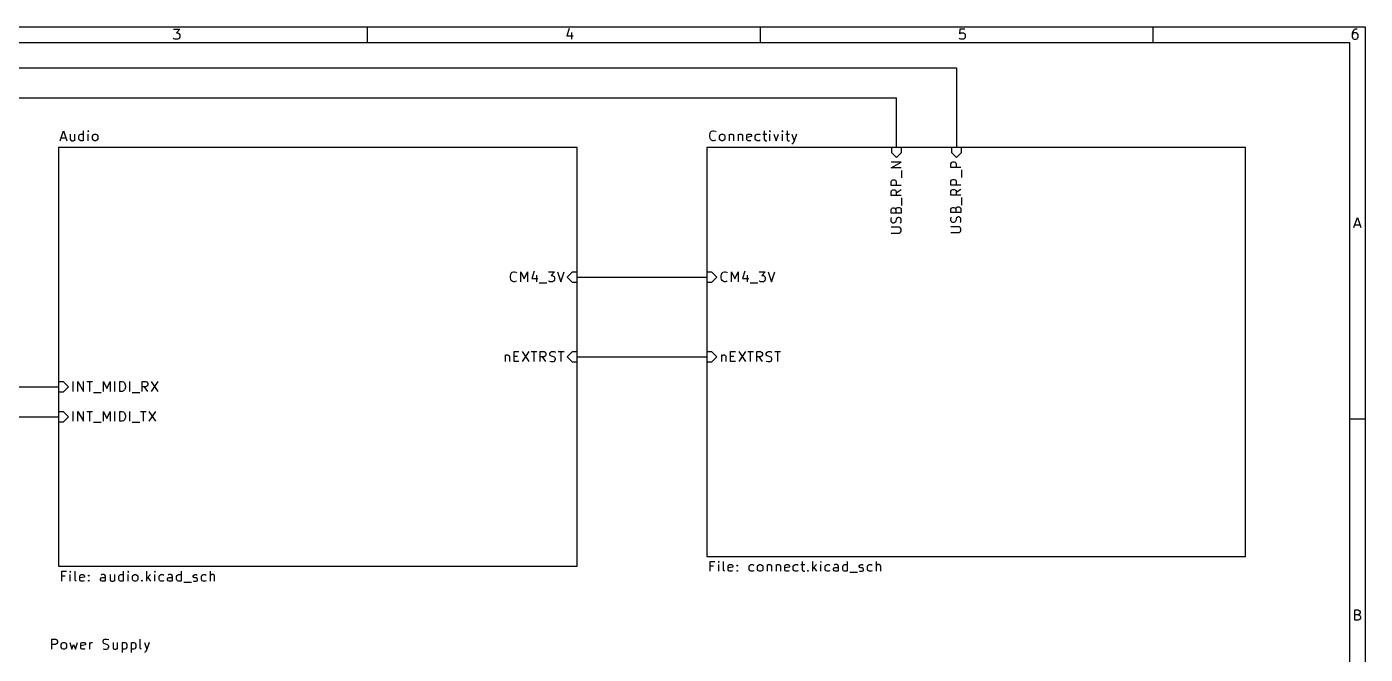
# Model space of a CAD drawing. Header units: millimetres. Extents: x 10 to 287, y -200 to -10.
# Drawn here: x 116.6 to 287, y -89.9 to -10 of the extents above; entities that cross this region are included whole.
import ezdxf

# ---------------------------------------------------------------- set-up
doc = ezdxf.new("R2010")
doc.units = ezdxf.units.MM
for name, color, linetype in [('GREENSIXTYFIVE', 129, 'CONTINUOUS'), ('LIGHTGREEN', 92, 'CONTINUOUS'), ('RED', 14, 'CONTINUOUS'), ('YELLOWTHREE', 44, 'CONTINUOUS')]:
    doc.layers.add(name, color=color, linetype=linetype)

msp = doc.modelspace()

# ---------------------------------------------------------------- linework, layer by layer
at = {"layer": 'GREENSIXTYFIVE', "linetype": 'CONTINUOUS'}
for p, q in [((120.8753, -24.5246), (121.2986, -23.2546)), ((121.2986, -23.2546), (121.722, -24.5246)), ((122.1453, -23.678), (122.1453, -24.3432)), ((122.6896, -23.678), (122.6896, -24.5246)), ((123.2339, -23.9199), (123.2943, -23.7989)), ((123.2943, -23.7989), (123.3548, -23.7384)), ((123.3548, -23.7384), (123.4758, -23.678)), ((123.4758, -23.678), (123.7177, -23.678)), ((123.7177, -23.678), (123.8386, -23.7384)), ((123.8386, -24.5246), (123.8386, -23.2546)), ((124.4433, -23.2546), (124.3829, -23.3151)), ((124.3829, -23.3151), (124.4433, -23.3756)), ((124.5038, -23.3151), (124.4433, -23.2546)), ((124.4433, -23.2546), (124.4433, -23.3756)), ((124.4433, -23.3756), (124.5038, -23.3151)), ((124.4433, -24.5246), (124.4433, -23.678)), ((124.9877, -23.9199), (125.0481, -23.7989)), ((125.0481, -23.7989), (125.1086, -23.7384)), ((125.1086, -23.7384), (125.2296, -23.678)), ((125.2296, -23.678), (125.411, -23.678)), ((125.411, -23.678), (125.5319, -23.7384)), ((125.5319, -23.7384), (125.5924, -23.7989)), ((125.5924, -23.7989), (125.6529, -23.9199)), ((203.5463, -23.7989), (203.6067, -23.557)), ((203.5463, -23.9803), (203.5463, -23.7989)), ((203.6067, -23.557), (203.6672, -23.4361)), ((203.6672, -23.4361), (203.7882, -23.3151)), ((203.7882, -23.3151), (203.9696, -23.2546)), ((203.9696, -23.2546), (204.0905, -23.2546)), ((204.0905, -23.2546), (204.272, -23.3151)), ((204.272, -23.3151), (204.3324, -23.3756)), ((204.8163, -23.9199), (204.8767, -23.7989)), ((204.8767, -23.7989), (204.9372, -23.7384)), ((204.9372, -23.7384), (205.0582, -23.678)), ((205.0582, -23.678), (205.2396, -23.678)), ((205.2396, -23.678), (205.3605, -23.7384)), ((205.3605, -23.7384), (205.421, -23.7989)), ((205.421, -23.7989), (205.4815, -23.9199)), ((206.0257, -23.678), (206.0257, -24.5246)), ((206.0257, -23.7989), (206.0862, -23.7384)), ((206.0862, -23.7384), (206.2072, -23.678)), ((206.2072, -23.678), (206.3886, -23.678)), ((206.3886, -23.678), (206.5095, -23.7384)), ((206.5095, -23.7384), (206.57, -23.8594)), ((207.1747, -23.678), (207.1747, -24.5246)), ((207.1747, -23.7989), (207.2352, -23.7384)), ((207.2352, -23.7384), (207.3562, -23.678)), ((207.3562, -23.678), (207.5376, -23.678)), ((207.5376, -23.678), (207.6585, -23.7384)), ((207.6585, -23.7384), (207.719, -23.8594)), ((208.2633, -23.8594), (208.3237, -23.7384)), ((208.3237, -23.7384), (208.4447, -23.678)), ((208.4447, -23.678), (208.6866, -23.678)), ((208.6866, -23.678), (208.8075, -23.7384)), ((208.8075, -23.7384), (208.868, -23.8594)), ((209.3519, -23.9199), (209.4123, -23.7989)), ((209.4123, -23.7989), (209.4728, -23.7384)), ((209.4728, -23.7384), (209.5938, -23.678)), ((209.5938, -23.678), (209.8357, -23.678)), ((209.8357, -23.678), (209.9566, -23.7384)), ((210.3195, -23.678), (210.8033, -23.678)), ((210.5009, -23.2546), (210.5009, -24.3432)), ((211.2266, -23.2546), (211.1662, -23.3151)), ((211.1662, -23.3151), (211.2266, -23.3756)), ((211.2871, -23.3151), (211.2266, -23.2546)), ((211.2266, -23.2546), (211.2266, -23.3756)), ((211.2266, -23.3756), (211.2871, -23.3151)), ((211.2266, -24.5246), (211.2266, -23.678)), ((211.7105, -23.678), (212.0129, -24.5246)), ((212.0129, -24.5246), (212.3152, -23.678)), ((212.799, -23.2546), (212.7386, -23.3151)), ((212.7386, -23.3151), (212.799, -23.3756)), ((212.8595, -23.3151), (212.799, -23.2546)), ((212.799, -23.2546), (212.799, -23.3756)), ((212.799, -23.3756), (212.8595, -23.3151)), ((212.799, -24.5246), (212.799, -23.678)), ((213.2224, -23.678), (213.7062, -23.678)), ((213.4038, -23.2546), (213.4038, -24.3432)), ((214.0086, -23.678), (214.311, -24.5246)), ((214.6133, -23.678), (214.311, -24.5246)), ((120.9963, -24.1618), (121.601, -24.1618)), ((122.1453, -24.3432), (122.2058, -24.4642)), ((122.2058, -24.4642), (122.3268, -24.5246)), ((122.3268, -24.5246), (122.5082, -24.5246)), ((122.5082, -24.5246), (122.6291, -24.4642)), ((122.6291, -24.4642), (122.6896, -24.4037)), ((123.2339, -24.2827), (123.2339, -23.9199)), ((123.2943, -24.4037), (123.2339, -24.2827)), ((123.3548, -24.4642), (123.2943, -24.4037)), ((123.4758, -24.5246), (123.3548, -24.4642)), ((123.7177, -24.5246), (123.4758, -24.5246)), ((123.8386, -24.4642), (123.7177, -24.5246)), ((124.9877, -24.2827), (124.9877, -23.9199)), ((125.0481, -24.4037), (124.9877, -24.2827)), ((125.1086, -24.4642), (125.0481, -24.4037)), ((125.2296, -24.5246), (125.1086, -24.4642)), ((125.411, -24.5246), (125.2296, -24.5246)), ((125.5319, -24.4642), (125.411, -24.5246)), ((125.5924, -24.4037), (125.5319, -24.4642)), ((125.6529, -24.2827), (125.5924, -24.4037)), ((125.6529, -23.9199), (125.6529, -24.2827)), ((203.6067, -24.2222), (203.5463, -23.9803)), ((203.6672, -24.3432), (203.6067, -24.2222)), ((203.7882, -24.4642), (203.6672, -24.3432)), ((203.9696, -24.5246), (203.7882, -24.4642)), ((204.0905, -24.5246), (203.9696, -24.5246)), ((204.272, -24.4642), (204.0905, -24.5246)), ((204.3324, -24.4037), (204.272, -24.4642)), ((204.8163, -24.2827), (204.8163, -23.9199)), ((204.8767, -24.4037), (204.8163, -24.2827)), ((204.9372, -24.4642), (204.8767, -24.4037)), ((205.0582, -24.5246), (204.9372, -24.4642)), ((205.2396, -24.5246), (205.0582, -24.5246)), ((205.3605, -24.4642), (205.2396, -24.5246)), ((205.421, -24.4037), (205.3605, -24.4642)), ((205.4815, -24.2827), (205.421, -24.4037)), ((205.4815, -23.9199), (205.4815, -24.2827)), ((206.57, -23.8594), (206.57, -24.5246)), ((207.719, -23.8594), (207.719, -24.5246)), ((208.2633, -24.3432), (208.2633, -23.8594)), ((208.868, -23.9803), (208.2633, -24.1013)), ((208.3237, -24.4642), (208.2633, -24.3432)), ((208.4447, -24.5246), (208.3237, -24.4642)), ((208.6866, -24.5246), (208.4447, -24.5246)), ((208.8075, -24.4642), (208.6866, -24.5246)), ((208.868, -23.8594), (208.868, -23.9803)), ((209.3519, -24.2827), (209.3519, -23.9199)), ((209.4123, -24.4037), (209.3519, -24.2827)), ((209.4728, -24.4642), (209.4123, -24.4037)), ((209.5938, -24.5246), (209.4728, -24.4642)), ((209.8357, -24.5246), (209.5938, -24.5246)), ((209.9566, -24.4642), (209.8357, -24.5246)), ((210.5009, -24.3432), (210.5614, -24.4642)), ((210.5614, -24.4642), (210.6824, -24.5246)), ((210.6824, -24.5246), (210.8033, -24.5246)), ((213.4038, -24.3432), (213.4643, -24.4642)), ((213.4643, -24.4642), (213.5853, -24.5246)), ((213.5853, -24.5246), (213.7062, -24.5246)), ((214.1295, -24.8875), (214.0086, -24.948)), ((214.19, -24.827), (214.1295, -24.8875)), ((214.311, -24.5246), (214.19, -24.827)), ((227.965, -25.4), (226.695, -25.4)), ((226.695, -25.4), (226.695, -26.035)), ((227.965, -26.035), (227.965, -25.4)), ((235.585, -25.4), (234.315, -25.4)), ((234.315, -25.4), (234.315, -26.035)), ((235.585, -26.035), (235.585, -25.4)), ((226.695, -26.035), (227.33, -26.67)), ((227.33, -26.67), (227.965, -26.035)), ((234.315, -26.035), (234.95, -26.67)), ((234.3802, -27.2672), (234.5011, -27.2068)), ((234.5011, -27.2068), (234.6826, -27.2068)), ((234.6826, -27.2068), (234.8035, -27.2672)), ((234.95, -26.67), (235.585, -26.035)), ((226.6392, -27.993), (227.9092, -27.2673)), ((227.9092, -27.2673), (226.6392, -27.2673)), ((227.9092, -27.993), (226.6392, -27.993)), ((228.0302, -29.263), (228.0302, -28.2953)), ((234.2592, -27.4487), (234.3197, -27.3277)), ((234.2592, -27.9325), (234.2592, -27.4487)), ((235.5292, -27.9325), (234.2592, -27.9325)), ((234.3197, -27.3277), (234.3802, -27.2672)), ((234.8035, -27.2672), (234.864, -27.3277)), ((234.864, -27.3277), (234.9245, -27.4487)), ((234.9245, -27.4487), (234.9245, -27.9325)), ((235.6502, -29.2025), (235.6502, -28.2348)), ((226.6392, -29.7468), (226.6997, -29.6258)), ((226.6392, -30.2306), (226.6392, -29.7468)), ((227.9092, -30.2306), (226.6392, -30.2306)), ((226.6997, -29.6258), (226.7602, -29.5653)), ((226.7602, -29.5653), (226.8811, -29.5049)), ((226.8811, -29.5049), (227.0626, -29.5049)), ((227.0626, -29.5049), (227.1835, -29.5653)), ((227.1835, -29.5653), (227.244, -29.6258)), ((227.244, -29.6258), (227.3045, -29.7468)), ((227.3045, -29.7468), (227.3045, -30.2306)), ((234.2592, -29.6863), (234.3197, -29.5653)), ((234.2592, -30.1701), (234.2592, -29.6863)), ((235.5292, -30.1701), (234.2592, -30.1701)), ((234.3197, -29.5653), (234.3802, -29.5048)), ((234.3802, -29.5048), (234.5011, -29.4444)), ((234.5011, -29.4444), (234.6826, -29.4444)), ((234.6826, -29.4444), (234.8035, -29.5048)), ((234.8035, -29.5048), (234.864, -29.5653)), ((234.864, -29.5653), (234.9245, -29.6863)), ((234.9245, -29.6863), (234.9245, -30.1701)), ((226.6392, -31.0168), (226.6997, -30.8958)), ((226.6392, -31.5006), (226.6392, -31.0168)), ((227.9092, -31.5006), (226.6392, -31.5006)), ((226.6997, -30.8958), (226.7602, -30.8353)), ((226.7602, -30.8353), (226.8811, -30.7749)), ((226.8811, -30.7749), (227.0626, -30.7749)), ((227.0626, -30.7749), (227.1835, -30.8353)), ((227.1835, -30.8353), (227.244, -30.8958)), ((227.244, -30.8958), (227.3045, -31.0168)), ((227.9092, -30.7749), (227.3045, -31.1982)), ((227.3045, -31.0168), (227.3045, -31.5006)), ((228.0302, -32.7706), (228.0302, -31.8029)), ((234.2592, -30.9563), (234.3197, -30.8353)), ((234.2592, -31.4401), (234.2592, -30.9563)), ((235.5292, -31.4401), (234.2592, -31.4401)), ((234.3197, -30.8353), (234.3802, -30.7748)), ((234.3802, -30.7748), (234.5011, -30.7144)), ((234.5011, -30.7144), (234.6826, -30.7144)), ((234.6826, -30.7144), (234.8035, -30.7748)), ((234.8035, -30.7748), (234.864, -30.8353)), ((234.864, -30.8353), (234.9245, -30.9563)), ((235.5292, -30.7144), (234.9245, -31.1377)), ((234.9245, -30.9563), (234.9245, -31.4401)), ((235.6502, -32.7101), (235.6502, -31.7424)), ((226.6392, -33.3148), (226.6997, -33.1939)), ((226.6392, -33.7382), (226.6392, -33.3148)), ((227.9092, -33.7382), (226.6392, -33.7382)), ((226.6997, -33.1939), (226.7602, -33.1334)), ((226.7602, -33.1334), (226.8811, -33.0729)), ((226.8811, -33.0729), (227.0021, -33.0729)), ((227.0021, -33.0729), (227.123, -33.1334)), ((227.123, -33.1334), (227.1835, -33.1939)), ((227.1835, -33.1939), (227.244, -33.3148)), ((227.244, -33.3148), (227.3045, -33.1334)), ((227.244, -33.3148), (227.244, -33.7382)), ((227.3045, -33.1334), (227.3649, -33.0729)), ((227.3649, -33.0729), (227.4859, -33.0125)), ((227.4859, -33.0125), (227.6673, -33.0125)), ((227.6673, -33.0125), (227.7883, -33.0729)), ((227.7883, -33.0729), (227.8488, -33.1334)), ((227.8488, -33.1334), (227.9092, -33.2544)), ((227.9092, -33.2544), (227.9092, -33.7382)), ((234.2592, -33.2543), (234.3197, -33.1334)), ((234.2592, -33.6777), (234.2592, -33.2543)), ((235.5292, -33.6777), (234.2592, -33.6777)), ((234.3197, -33.1334), (234.3802, -33.0729)), ((234.3802, -33.0729), (234.5011, -33.0124)), ((234.5011, -33.0124), (234.6221, -33.0124)), ((234.6221, -33.0124), (234.743, -33.0729)), ((234.743, -33.0729), (234.8035, -33.1334)), ((234.8035, -33.1334), (234.864, -33.2543)), ((234.864, -33.2543), (234.9245, -33.0729)), ((234.864, -33.2543), (234.864, -33.6777)), ((234.9245, -33.0729), (234.9849, -33.0124)), ((234.9849, -33.0124), (235.1059, -32.952)), ((235.1059, -32.952), (235.2873, -32.952)), ((235.2873, -32.952), (235.4083, -33.0124)), ((235.4083, -33.0124), (235.4688, -33.0729)), ((235.4688, -33.0729), (235.5292, -33.1939)), ((235.5292, -33.1939), (235.5292, -33.6777)), ((226.6392, -34.4639), (226.6997, -34.2824)), ((226.6392, -34.7662), (226.6392, -34.4639)), ((226.6997, -34.8872), (226.6392, -34.7662)), ((227.6673, -35.5525), (226.6392, -35.5525)), ((226.7602, -34.9477), (226.6997, -34.8872)), ((226.8811, -35.0081), (226.7602, -34.9477)), ((227.0021, -35.0081), (226.8811, -35.0081)), ((227.123, -34.9477), (227.0021, -35.0081)), ((227.1835, -34.8872), (227.123, -34.9477)), ((227.244, -34.7662), (227.1835, -34.8872)), ((227.3045, -34.5243), (227.244, -34.7662)), ((227.3649, -34.4034), (227.3045, -34.5243)), ((227.4254, -34.3429), (227.3649, -34.4034)), ((227.5464, -34.2824), (227.4254, -34.3429)), ((227.6673, -34.2824), (227.5464, -34.2824)), ((227.7883, -34.3429), (227.6673, -34.2824)), ((227.7883, -35.6129), (227.6673, -35.5525)), ((227.8488, -34.4034), (227.7883, -34.3429)), ((227.8488, -35.6734), (227.7883, -35.6129)), ((227.9092, -34.5243), (227.8488, -34.4034)), ((227.8488, -35.0081), (227.9092, -34.8267)), ((227.9092, -35.7944), (227.8488, -35.6734)), ((227.9092, -34.8267), (227.9092, -34.5243)), ((234.2592, -34.4034), (234.3197, -34.2219)), ((234.2592, -34.7057), (234.2592, -34.4034)), ((234.3197, -34.8267), (234.2592, -34.7057)), ((235.2873, -35.492), (234.2592, -35.492)), ((234.3802, -34.8872), (234.3197, -34.8267)), ((234.5011, -34.9476), (234.3802, -34.8872)), ((234.6221, -34.9476), (234.5011, -34.9476)), ((234.743, -34.8872), (234.6221, -34.9476)), ((234.8035, -34.8267), (234.743, -34.8872)), ((234.864, -34.7057), (234.8035, -34.8267)), ((234.9245, -34.4638), (234.864, -34.7057)), ((234.9849, -34.3429), (234.9245, -34.4638)), ((235.0454, -34.2824), (234.9849, -34.3429)), ((235.1664, -34.2219), (235.0454, -34.2824)), ((235.2873, -34.2219), (235.1664, -34.2219)), ((235.4083, -34.2824), (235.2873, -34.2219)), ((235.4083, -35.5524), (235.2873, -35.492)), ((235.4688, -34.3429), (235.4083, -34.2824)), ((235.4688, -35.6129), (235.4083, -35.5524)), ((235.5292, -34.4638), (235.4688, -34.3429)), ((235.4688, -34.9476), (235.5292, -34.7662)), ((235.5292, -35.7339), (235.4688, -35.6129)), ((235.5292, -34.7662), (235.5292, -34.4638)), ((235.5292, -35.9758), (235.5292, -35.7339)), ((226.6392, -36.2782), (227.6673, -36.2782)), ((227.6673, -36.2782), (227.7883, -36.2177)), ((227.7883, -36.2177), (227.8488, -36.1572)), ((227.8488, -36.1572), (227.9092, -36.0363)), ((227.9092, -36.0363), (227.9092, -35.7944)), ((234.2592, -36.2177), (235.2873, -36.2177)), ((235.2873, -36.2177), (235.4083, -36.1572)), ((235.4083, -36.1572), (235.4688, -36.0967)), ((235.4688, -36.0967), (235.5292, -35.9758)), ((178.1704, -41.7635), (178.2308, -41.5216)), ((178.1704, -41.9449), (178.1704, -41.7635)), ((178.2308, -42.1868), (178.1704, -41.9449)), ((178.2308, -41.5216), (178.2913, -41.4007)), ((178.2913, -42.3078), (178.2308, -42.1868)), ((178.2913, -41.4007), (178.4123, -41.2797)), ((178.4123, -42.4288), (178.2913, -42.3078)), ((178.4123, -41.2797), (178.5937, -41.2192)), ((178.5937, -42.4892), (178.4123, -42.4288)), ((178.5937, -41.2192), (178.7146, -41.2192)), ((178.7146, -42.4892), (178.5937, -42.4892)), ((178.7146, -41.2192), (178.8961, -41.2797)), ((178.8961, -42.4288), (178.7146, -42.4892)), ((178.8961, -41.2797), (178.9565, -41.3402)), ((178.9565, -42.3683), (178.8961, -42.4288)), ((179.5008, -42.4892), (179.5008, -41.2192)), ((179.5008, -41.2192), (179.9242, -42.1264)), ((179.9242, -42.1264), (180.3475, -41.2192)), ((180.3475, -41.2192), (180.3475, -42.4892)), ((181.1941, -41.1588), (180.8918, -42.0659)), ((180.8918, -42.0659), (181.6779, -42.0659)), ((181.4965, -41.6426), (181.4965, -42.4892)), ((183.0084, -41.2192), (183.7946, -41.2192)), ((183.0689, -42.4288), (183.0084, -42.3683)), ((183.1898, -42.4892), (183.0689, -42.4288)), ((183.5527, -42.4892), (183.1898, -42.4892)), ((183.7946, -41.2192), (183.3712, -41.703)), ((183.3712, -41.703), (183.5527, -41.703)), ((183.5527, -41.703), (183.6736, -41.7635)), ((183.6736, -42.4288), (183.5527, -42.4892)), ((183.6736, -41.7635), (183.7341, -41.824)), ((183.7341, -42.3683), (183.6736, -42.4288)), ((183.7341, -41.824), (183.7946, -41.9449)), ((183.7946, -42.2473), (183.7341, -42.3683)), ((183.7946, -41.9449), (183.7946, -42.2473)), ((184.1574, -41.2192), (184.5807, -42.4892)), ((184.5807, -42.4892), (185.0041, -41.2192)), ((186.055, -41.275), (185.42, -41.91)), ((185.42, -41.91), (186.055, -42.545)), ((186.69, -41.275), (186.055, -41.275)), ((186.055, -42.545), (186.69, -42.545)), ((186.69, -42.545), (186.69, -41.275)), ((203.835, -41.275), (203.2, -41.275)), ((203.2, -41.275), (203.2, -42.545)), ((203.2, -42.545), (203.835, -42.545)), ((204.47, -41.91), (203.835, -41.275)), ((203.835, -42.545), (204.47, -41.91)), ((205.0068, -41.7635), (205.0672, -41.5216)), ((205.0068, -41.9449), (205.0068, -41.7635)), ((205.0672, -42.1868), (205.0068, -41.9449)), ((205.0672, -41.5216), (205.1277, -41.4007)), ((205.1277, -42.3078), (205.0672, -42.1868)), ((205.1277, -41.4007), (205.2487, -41.2797)), ((205.2487, -42.4288), (205.1277, -42.3078)), ((205.2487, -41.2797), (205.4301, -41.2192)), ((205.4301, -42.4892), (205.2487, -42.4288)), ((205.4301, -41.2192), (205.551, -41.2192)), ((205.551, -42.4892), (205.4301, -42.4892)), ((205.551, -41.2192), (205.7325, -41.2797)), ((205.7325, -42.4288), (205.551, -42.4892)), ((205.7325, -41.2797), (205.7929, -41.3402)), ((205.7929, -42.3683), (205.7325, -42.4288)), ((206.3372, -42.4892), (206.3372, -41.2192)), ((206.3372, -41.2192), (206.7606, -42.1264)), ((206.7606, -42.1264), (207.1839, -41.2192)), ((207.1839, -41.2192), (207.1839, -42.4892)), ((208.0305, -41.1588), (207.7282, -42.0659)), ((207.7282, -42.0659), (208.5143, -42.0659)), ((208.3329, -41.6426), (208.3329, -42.4892)), ((209.8448, -41.2192), (210.631, -41.2192)), ((209.9053, -42.4288), (209.8448, -42.3683)), ((210.0262, -42.4892), (209.9053, -42.4288)), ((210.3891, -42.4892), (210.0262, -42.4892)), ((210.631, -41.2192), (210.2076, -41.703)), ((210.2076, -41.703), (210.3891, -41.703)), ((210.3891, -41.703), (210.51, -41.7635)), ((210.51, -42.4288), (210.3891, -42.4892)), ((210.51, -41.7635), (210.5705, -41.824)), ((210.5705, -42.3683), (210.51, -42.4288)), ((210.5705, -41.824), (210.631, -41.9449)), ((210.631, -42.2473), (210.5705, -42.3683)), ((210.631, -41.9449), (210.631, -42.2473)), ((210.9938, -41.2192), (211.4171, -42.4892)), ((211.4171, -42.4892), (211.8405, -41.2192)), ((181.8594, -42.6102), (182.827, -42.6102)), ((208.6958, -42.6102), (209.6634, -42.6102)), ((177.5052, -51.8026), (177.5052, -52.6492)), ((177.5052, -51.9235), (177.5657, -51.863)), ((177.5657, -51.863), (177.6867, -51.8026)), ((177.6867, -51.8026), (177.8681, -51.8026)), ((177.8681, -51.8026), (177.989, -51.863)), ((177.989, -51.863), (178.0495, -51.984)), ((178.0495, -51.984), (178.0495, -52.6492)), ((178.6542, -52.6492), (178.6542, -51.3792)), ((178.6542, -51.3792), (179.259, -51.3792)), ((178.6542, -51.984), (179.0776, -51.984)), ((179.259, -52.6492), (178.6542, -52.6492)), ((179.6823, -51.3792), (180.5289, -52.6492)), ((180.5289, -51.3792), (179.6823, -52.6492)), ((180.8313, -51.3792), (181.557, -51.3792)), ((181.1942, -52.6492), (181.1942, -51.3792)), ((181.9803, -52.6492), (181.9803, -51.3792)), ((181.9803, -51.3792), (182.4641, -51.3792)), ((182.4641, -52.0445), (181.9803, -52.0445)), ((182.706, -52.6492), (182.2827, -52.0445)), ((182.4641, -51.3792), (182.5851, -51.4397)), ((182.5851, -51.984), (182.4641, -52.0445)), ((182.5851, -51.4397), (182.6456, -51.5002)), ((182.6456, -51.9235), (182.5851, -51.984)), ((182.6456, -51.5002), (182.706, -51.6211)), ((182.706, -51.8026), (182.6456, -51.9235)), ((182.706, -51.6211), (182.706, -51.8026)), ((183.1899, -51.6211), (183.2503, -51.5002)), ((183.1899, -51.7421), (183.1899, -51.6211)), ((183.2503, -51.863), (183.1899, -51.7421)), ((183.1899, -52.5888), (183.3713, -52.6492)), ((183.2503, -51.5002), (183.3108, -51.4397)), ((183.3108, -51.9235), (183.2503, -51.863)), ((183.3108, -51.4397), (183.4318, -51.3792)), ((183.4318, -51.984), (183.3108, -51.9235)), ((183.3713, -52.6492), (183.6737, -52.6492)), ((183.4318, -51.3792), (183.7341, -51.3792)), ((183.6737, -52.0445), (183.4318, -51.984)), ((183.7946, -52.1049), (183.6737, -52.0445)), ((183.6737, -52.6492), (183.7946, -52.5888)), ((183.7341, -51.3792), (183.9156, -51.4397)), ((183.8551, -52.1654), (183.7946, -52.1049)), ((183.7946, -52.5888), (183.8551, -52.5283)), ((183.9156, -52.2864), (183.8551, -52.1654)), ((183.8551, -52.5283), (183.9156, -52.4073)), ((183.9156, -52.4073), (183.9156, -52.2864)), ((184.2784, -51.3792), (185.0041, -51.3792)), ((184.6413, -52.6492), (184.6413, -51.3792)), ((186.055, -51.435), (185.42, -52.07)), ((185.42, -52.07), (186.055, -52.705)), ((186.69, -51.435), (186.055, -51.435)), ((186.055, -52.705), (186.69, -52.705)), ((186.69, -52.705), (186.69, -51.435)), ((203.835, -51.435), (203.2, -51.435)), ((203.2, -51.435), (203.2, -52.705)), ((203.2, -52.705), (203.835, -52.705)), ((204.47, -52.07), (203.835, -51.435)), ((203.835, -52.705), (204.47, -52.07)), ((205.0672, -51.8026), (205.0672, -52.6492)), ((205.0672, -51.9235), (205.1277, -51.863)), ((205.1277, -51.863), (205.2487, -51.8026)), ((205.2487, -51.8026), (205.4301, -51.8026)), ((205.4301, -51.8026), (205.551, -51.863)), ((205.551, -51.863), (205.6115, -51.984)), ((205.6115, -51.984), (205.6115, -52.6492)), ((206.2162, -52.6492), (206.2162, -51.3792)), ((206.2162, -51.3792), (206.821, -51.3792)), ((206.2162, -51.984), (206.6396, -51.984)), ((206.821, -52.6492), (206.2162, -52.6492)), ((207.2443, -51.3792), (208.0909, -52.6492)), ((208.0909, -51.3792), (207.2443, -52.6492)), ((208.3933, -51.3792), (209.119, -51.3792)), ((208.7562, -52.6492), (208.7562, -51.3792)), ((209.5423, -52.6492), (209.5423, -51.3792)), ((209.5423, -51.3792), (210.0261, -51.3792)), ((210.0261, -52.0445), (209.5423, -52.0445)), ((210.268, -52.6492), (209.8447, -52.0445)), ((210.0261, -51.3792), (210.1471, -51.4397)), ((210.1471, -51.984), (210.0261, -52.0445)), ((210.1471, -51.4397), (210.2076, -51.5002)), ((210.2076, -51.9235), (210.1471, -51.984)), ((210.2076, -51.5002), (210.268, -51.6211)), ((210.268, -51.8026), (210.2076, -51.9235)), ((210.268, -51.6211), (210.268, -51.8026)), ((210.7519, -51.6211), (210.8123, -51.5002)), ((210.7519, -51.7421), (210.7519, -51.6211)), ((210.8123, -51.863), (210.7519, -51.7421)), ((210.7519, -52.5888), (210.9333, -52.6492)), ((210.8123, -51.5002), (210.8728, -51.4397)), ((210.8728, -51.9235), (210.8123, -51.863)), ((210.8728, -51.4397), (210.9938, -51.3792)), ((210.9938, -51.984), (210.8728, -51.9235)), ((210.9333, -52.6492), (211.2357, -52.6492)), ((210.9938, -51.3792), (211.2961, -51.3792)), ((211.2357, -52.0445), (210.9938, -51.984)), ((211.3566, -52.1049), (211.2357, -52.0445)), ((211.2357, -52.6492), (211.3566, -52.5888)), ((211.2961, -51.3792), (211.4776, -51.4397)), ((211.4171, -52.1654), (211.3566, -52.1049)), ((211.3566, -52.5888), (211.4171, -52.5283)), ((211.4776, -52.2864), (211.4171, -52.1654)), ((211.4171, -52.5283), (211.4776, -52.4073)), ((211.4776, -52.4073), (211.4776, -52.2864)), ((211.8404, -51.3792), (212.5661, -51.3792)), ((212.2033, -52.6492), (212.2033, -51.3792)), ((121.285, -55.245), (120.65, -55.245)), ((120.65, -55.245), (120.65, -56.515)), ((121.92, -55.88), (121.285, -55.245)), ((121.285, -56.515), (121.92, -55.88)), ((122.5172, -56.4592), (122.5172, -55.1892)), ((123.122, -56.4592), (123.122, -55.1892)), ((123.122, -55.1892), (123.8477, -56.4592)), ((123.8477, -56.4592), (123.8477, -55.1892)), ((124.2711, -55.1892), (124.9968, -55.1892)), ((124.634, -56.4592), (124.634, -55.1892)), ((126.3877, -56.4592), (126.3877, -55.1892)), ((126.3877, -55.1892), (126.8111, -56.0964)), ((126.8111, -56.0964), (127.2344, -55.1892)), ((127.2344, -55.1892), (127.2344, -56.4592)), ((127.8391, -56.4592), (127.8391, -55.1892)), ((128.4439, -56.4592), (128.4439, -55.1892)), ((128.4439, -55.1892), (128.7463, -55.1892)), ((128.7463, -55.1892), (128.9277, -55.2497)), ((128.9277, -55.2497), (129.0487, -55.3707)), ((129.0487, -55.3707), (129.1092, -55.4916)), ((129.1092, -56.1568), (129.0487, -56.2778)), ((129.1092, -55.4916), (129.1696, -55.7335)), ((129.1696, -55.9149), (129.1092, -56.1568)), ((129.1696, -55.7335), (129.1696, -55.9149)), ((129.7139, -56.4592), (129.7139, -55.1892)), ((131.2863, -56.4592), (131.2863, -55.1892)), ((131.2863, -55.1892), (131.7701, -55.1892)), ((131.7701, -55.8545), (131.2863, -55.8545)), ((132.012, -56.4592), (131.5887, -55.8545)), ((131.7701, -55.1892), (131.8911, -55.2497)), ((131.8911, -55.794), (131.7701, -55.8545)), ((131.8911, -55.2497), (131.9516, -55.3102)), ((131.9516, -55.7335), (131.8911, -55.794)), ((131.9516, -55.3102), (132.012, -55.4311)), ((132.012, -55.6126), (131.9516, -55.7335)), ((132.012, -55.4311), (132.012, -55.6126)), ((132.4354, -55.1892), (133.282, -56.4592)), ((133.282, -55.1892), (132.4354, -56.4592)), ((120.65, -56.515), (121.285, -56.515)), ((125.1178, -56.5802), (126.0854, -56.5802)), ((128.7463, -56.4592), (128.4439, -56.4592)), ((128.9277, -56.3988), (128.7463, -56.4592)), ((129.0487, -56.2778), (128.9277, -56.3988)), ((130.0164, -56.5802), (130.984, -56.5802)), ((121.285, -59.055), (120.65, -59.055)), ((120.65, -59.055), (120.65, -60.325)), ((121.92, -59.69), (121.285, -59.055)), ((122.5172, -60.2692), (122.5172, -58.9992)), ((123.122, -60.2692), (123.122, -58.9992)), ((123.122, -58.9992), (123.8477, -60.2692)), ((123.8477, -60.2692), (123.8477, -58.9992)), ((124.2711, -58.9992), (124.9968, -58.9992)), ((124.634, -60.2692), (124.634, -58.9992)), ((126.3877, -60.2692), (126.3877, -58.9992)), ((126.3877, -58.9992), (126.8111, -59.9064)), ((126.8111, -59.9064), (127.2344, -58.9992)), ((127.2344, -58.9992), (127.2344, -60.2692)), ((127.8391, -60.2692), (127.8391, -58.9992)), ((128.4439, -60.2692), (128.4439, -58.9992)), ((128.4439, -58.9992), (128.7463, -58.9992)), ((128.7463, -58.9992), (128.9277, -59.0597)), ((128.9277, -59.0597), (129.0487, -59.1807)), ((129.0487, -59.1807), (129.1092, -59.3016)), ((129.1092, -59.3016), (129.1696, -59.5435)), ((129.1696, -59.5435), (129.1696, -59.7249)), ((129.7139, -60.2692), (129.7139, -58.9992)), ((131.1049, -58.9992), (131.8306, -58.9992)), ((131.4678, -60.2692), (131.4678, -58.9992)), ((132.133, -58.9992), (132.9796, -60.2692)), ((132.9796, -58.9992), (132.133, -60.2692)), ((120.65, -60.325), (121.285, -60.325)), ((121.285, -60.325), (121.92, -59.69)), ((125.1178, -60.3902), (126.0854, -60.3902)), ((128.7463, -60.2692), (128.4439, -60.2692)), ((128.9277, -60.2088), (128.7463, -60.2692)), ((129.0487, -60.0878), (128.9277, -60.2088)), ((129.1092, -59.9668), (129.0487, -60.0878)), ((129.1696, -59.7249), (129.1092, -59.9668)), ((130.0164, -60.3902), (130.984, -60.3902)), ((119.7867, -89.2946), (119.7867, -88.0246)), ((119.7867, -88.0246), (120.2705, -88.0246)), ((120.2705, -88.0246), (120.3915, -88.0851)), ((120.3915, -88.0851), (120.452, -88.1456)), ((120.452, -88.5689), (120.3915, -88.6294)), ((120.452, -88.1456), (120.5124, -88.2665)), ((120.5124, -88.448), (120.452, -88.5689)), ((120.5124, -88.2665), (120.5124, -88.448)), ((120.9963, -88.6899), (121.0567, -88.5689)), ((121.0567, -88.5689), (121.1172, -88.5084)), ((121.1172, -88.5084), (121.2382, -88.448)), ((121.2382, -88.448), (121.4196, -88.448)), ((121.4196, -88.448), (121.5405, -88.5084)), ((121.5405, -88.5084), (121.601, -88.5689)), ((121.601, -88.5689), (121.6615, -88.6899)), ((122.0848, -88.448), (122.3267, -89.2946)), ((122.8105, -89.2946), (123.0524, -88.448)), ((123.4758, -88.6294), (123.5362, -88.5084)), ((123.5362, -88.5084), (123.6572, -88.448)), ((123.6572, -88.448), (123.8991, -88.448)), ((123.8991, -88.448), (124.02, -88.5084)), ((124.02, -88.5084), (124.0805, -88.6294)), ((124.6248, -89.2946), (124.6248, -88.448)), ((124.6248, -88.6899), (124.6853, -88.5689)), ((124.6853, -88.5689), (124.7458, -88.5084)), ((124.7458, -88.5084), (124.8667, -88.448)), ((124.8667, -88.448), (124.9877, -88.448)), ((126.3182, -88.2665), (126.3786, -88.1456)), ((126.3182, -88.3875), (126.3182, -88.2665)), ((126.3786, -88.5084), (126.3182, -88.3875)), ((126.3786, -88.1456), (126.4391, -88.0851)), ((126.4391, -88.5689), (126.3786, -88.5084)), ((126.4391, -88.0851), (126.5601, -88.0246)), ((126.5601, -88.6294), (126.4391, -88.5689)), ((126.5601, -88.0246), (126.8624, -88.0246)), ((126.8624, -88.0246), (127.0439, -88.0851)), ((127.5881, -88.448), (127.5881, -89.1132)), ((128.1324, -88.448), (128.1324, -89.2946)), ((128.7371, -88.448), (128.7371, -89.718)), ((128.7371, -88.5084), (128.8581, -88.448)), ((128.8581, -88.448), (129.1, -88.448)), ((129.1, -88.448), (129.2209, -88.5084)), ((129.2209, -88.5084), (129.2814, -88.5689)), ((129.2814, -88.5689), (129.3419, -88.6899)), ((129.8861, -88.448), (129.8861, -89.718)), ((129.8861, -88.5084), (130.0071, -88.448)), ((130.0071, -88.448), (130.249, -88.448)), ((130.249, -88.448), (130.3699, -88.5084)), ((130.3699, -88.5084), (130.4304, -88.5689)), ((130.4304, -88.5689), (130.4909, -88.6899)), ((131.0351, -89.1132), (131.0351, -88.0246)), ((131.5794, -88.448), (131.8818, -89.2946)), ((132.1841, -88.448), (131.8818, -89.2946)), ((120.2705, -88.6899), (119.7867, -88.6899)), ((120.3915, -88.6294), (120.2705, -88.6899)), ((120.9963, -89.0527), (120.9963, -88.6899)), ((121.0567, -89.1737), (120.9963, -89.0527)), ((121.1172, -89.2342), (121.0567, -89.1737)), ((121.2382, -89.2946), (121.1172, -89.2342)), ((121.4196, -89.2946), (121.2382, -89.2946)), ((121.5405, -89.2342), (121.4196, -89.2946)), ((121.601, -89.1737), (121.5405, -89.2342)), ((121.6615, -89.0527), (121.601, -89.1737)), ((121.6615, -88.6899), (121.6615, -89.0527)), ((122.3267, -89.2946), (122.5686, -88.6899)), ((122.5686, -88.6899), (122.8105, -89.2946)), ((123.4758, -89.1132), (123.4758, -88.6294)), ((124.0805, -88.7503), (123.4758, -88.8713)), ((123.5362, -89.2342), (123.4758, -89.1132)), ((123.6572, -89.2946), (123.5362, -89.2342)), ((123.8991, -89.2946), (123.6572, -89.2946)), ((124.02, -89.2342), (123.8991, -89.2946)), ((124.0805, -88.6294), (124.0805, -88.7503)), ((126.3182, -89.2342), (126.4996, -89.2946)), ((126.4996, -89.2946), (126.802, -89.2946)), ((126.802, -88.6899), (126.5601, -88.6294)), ((126.9229, -88.7503), (126.802, -88.6899)), ((126.802, -89.2946), (126.9229, -89.2342)), ((126.9834, -88.8108), (126.9229, -88.7503)), ((126.9229, -89.2342), (126.9834, -89.1737)), ((127.0439, -88.9318), (126.9834, -88.8108)), ((126.9834, -89.1737), (127.0439, -89.0527)), ((127.0439, -89.0527), (127.0439, -88.9318)), ((127.5881, -89.1132), (127.6486, -89.2342)), ((127.6486, -89.2342), (127.7696, -89.2946)), ((127.7696, -89.2946), (127.951, -89.2946)), ((127.951, -89.2946), (128.0719, -89.2342)), ((128.0719, -89.2342), (128.1324, -89.1737)), ((128.8581, -89.2946), (128.7371, -89.2342)), ((129.1, -89.2946), (128.8581, -89.2946)), ((129.2209, -89.2342), (129.1, -89.2946)), ((129.2814, -89.1737), (129.2209, -89.2342)), ((129.3419, -89.0527), (129.2814, -89.1737)), ((129.3419, -88.6899), (129.3419, -89.0527)), ((130.0071, -89.2946), (129.8861, -89.2342)), ((130.249, -89.2946), (130.0071, -89.2946)), ((130.3699, -89.2342), (130.249, -89.2946)), ((130.4304, -89.1737), (130.3699, -89.2342)), ((130.4909, -89.0527), (130.4304, -89.1737)), ((130.4909, -88.6899), (130.4909, -89.0527)), ((131.0956, -89.2342), (131.0351, -89.1132)), ((131.2166, -89.2946), (131.0956, -89.2342)), ((131.7003, -89.6575), (131.5794, -89.718)), ((131.7608, -89.597), (131.7003, -89.6575)), ((131.8818, -89.2946), (131.7608, -89.597))]:
    msp.add_line(p, q, dxfattribs=at)
at = {"layer": 'LIGHTGREEN', "linetype": 'CONTINUOUS'}
for p, q in [((99.06, -15.24), (234.95, -15.24)), ((234.95, -15.24), (234.95, -25.4)), ((101.6, -19.05), (227.33, -19.05)), ((227.33, -25.4), (227.33, -19.05)), ((186.69, -41.91), (203.2, -41.91)), ((186.69, -52.07), (203.2, -52.07)), ((81.28, -55.88), (120.65, -55.88)), ((81.28, -59.69), (120.65, -59.69))]:
    msp.add_line(p, q, dxfattribs=at)
at = {"layer": 'RED', "linetype": 'CONTINUOUS'}
for p, q in [((10, -10), (287.0022, -10)), ((160, -12), (160, -10)), ((210, -12), (210, -10)), ((260, -12), (260, -10)), ((287.0022, -10), (287.0022, -200.0072)), ((135.2843, -10.2937), (136.089, -10.2937)), ((135.3462, -11.5318), (135.2843, -11.4698)), ((135.47, -11.5937), (135.3462, -11.5318)), ((135.8414, -11.5937), (135.47, -11.5937)), ((136.089, -10.2937), (135.6557, -10.7889)), ((135.6557, -10.7889), (135.8414, -10.7889)), ((135.8414, -10.7889), (135.9652, -10.8508)), ((135.9652, -11.5318), (135.8414, -11.5937)), ((135.9652, -10.8508), (136.0271, -10.9127)), ((136.0271, -11.4698), (135.9652, -11.5318)), ((136.0271, -10.9127), (136.089, -11.0365)), ((136.089, -11.346), (136.0271, -11.4698)), ((136.089, -11.0365), (136.089, -11.346)), ((185.6557, -10.2318), (185.3462, -11.1603)), ((185.3462, -11.1603), (186.1509, -11.1603)), ((185.9652, -10.727), (185.9652, -11.5937)), ((235.4081, -10.2937), (235.3462, -10.9127)), ((235.3462, -10.9127), (235.4081, -10.8508)), ((235.4081, -11.5318), (235.3462, -11.4698)), ((236.0271, -10.2937), (235.4081, -10.2937)), ((235.4081, -10.8508), (235.5319, -10.7889)), ((235.5319, -11.5937), (235.4081, -11.5318)), ((235.5319, -10.7889), (235.8414, -10.7889)), ((235.8414, -11.5937), (235.5319, -11.5937)), ((235.8414, -10.7889), (235.9652, -10.8508)), ((235.9652, -11.5318), (235.8414, -11.5937)), ((235.9652, -10.8508), (236.0271, -10.9127)), ((236.0271, -11.4698), (235.9652, -11.5318)), ((236.0271, -10.9127), (236.089, -11.0365)), ((236.089, -11.346), (236.0271, -11.4698)), ((236.089, -11.0365), (236.089, -11.346)), ((285.4081, -10.6032), (285.3462, -10.8508)), ((285.3462, -10.8508), (285.3462, -11.346)), ((285.4081, -10.9127), (285.3462, -11.0365)), ((285.3462, -11.346), (285.4081, -11.4698)), ((285.5319, -10.4175), (285.4081, -10.6032)), ((285.47, -10.8508), (285.4081, -10.9127)), ((285.4081, -11.4698), (285.47, -11.5318)), ((285.5938, -10.7889), (285.47, -10.8508)), ((285.47, -11.5318), (285.5938, -11.5937)), ((285.5938, -10.3556), (285.5319, -10.4175)), ((285.7176, -10.2937), (285.5938, -10.3556)), ((285.8414, -10.7889), (285.5938, -10.7889)), ((285.5938, -11.5937), (285.8414, -11.5937)), ((285.9652, -10.2937), (285.7176, -10.2937)), ((285.9652, -10.8508), (285.8414, -10.7889)), ((285.8414, -11.5937), (285.9652, -11.5318)), ((286.0271, -10.9127), (285.9652, -10.8508)), ((285.9652, -11.5318), (286.0271, -11.4698)), ((286.089, -11.0365), (286.0271, -10.9127)), ((286.0271, -11.4698), (286.089, -11.346)), ((286.089, -11.346), (286.089, -11.0365)), ((12, -12), (285.0022, -12)), ((285.0022, -12), (285.0022, -198.0072)), ((120.65, -25.4), (120.65, -78.74)), ((186.69, -25.4), (120.65, -25.4)), ((120.65, -25.4), (120.65, -78.74)), ((186.69, -25.4), (120.65, -25.4)), ((186.69, -78.74), (186.69, -25.4)), ((186.69, -78.74), (186.69, -25.4)), ((203.2, -25.4), (203.2, -77.47)), ((271.78, -25.4), (203.2, -25.4)), ((203.2, -25.4), (203.2, -77.47)), ((271.78, -25.4), (203.2, -25.4)), ((271.78, -77.47), (271.78, -25.4)), ((271.78, -77.47), (271.78, -25.4)), ((285.5689, -35.5937), (286.0022, -34.2937)), ((285.6927, -35.2222), (286.3117, -35.2222)), ((286.0022, -34.2937), (286.4355, -35.5937)), ((287.0022, -60), (285.0022, -60)), ((203.2, -77.47), (271.78, -77.47)), ((203.2, -77.47), (271.78, -77.47)), ((120.65, -78.74), (186.69, -78.74)), ((120.65, -78.74), (186.69, -78.74)), ((285.6617, -85.5937), (285.6617, -84.2937)), ((285.6617, -84.2937), (286.095, -84.2937)), ((286.095, -84.9127), (285.6617, -84.9127)), ((286.095, -84.2937), (286.2188, -84.3556)), ((286.2188, -84.8508), (286.095, -84.9127)), ((286.095, -84.9127), (286.2807, -84.9746)), ((286.2188, -84.3556), (286.2807, -84.4175)), ((286.2807, -84.7889), (286.2188, -84.8508)), ((286.2807, -84.4175), (286.3426, -84.5413)), ((286.3426, -84.6651), (286.2807, -84.7889)), ((286.2807, -84.9746), (286.3426, -85.0365)), ((286.3426, -84.5413), (286.3426, -84.6651)), ((286.3426, -85.0365), (286.4045, -85.1603)), ((286.4045, -85.1603), (286.4045, -85.346)), ((286.1569, -85.5937), (285.6617, -85.5937)), ((286.2807, -85.5318), (286.1569, -85.5937)), ((286.3426, -85.4698), (286.2807, -85.5318)), ((286.4045, -85.346), (286.3426, -85.4698))]:
    msp.add_line(p, q, dxfattribs=at)
at = {"layer": 'YELLOWTHREE', "linetype": 'CONTINUOUS'}
for p, q in [((203.6067, -79.3767), (203.6067, -78.1067)), ((203.6067, -78.1067), (204.2115, -78.1067)), ((204.6953, -78.1067), (204.6349, -78.1672)), ((204.6349, -78.1672), (204.6953, -78.2277)), ((204.7558, -78.1672), (204.6953, -78.1067)), ((204.6953, -78.1067), (204.6953, -78.2277)), ((204.6953, -78.2277), (204.7558, -78.1672)), ((205.3001, -79.1953), (205.3001, -78.1067)), ((215.3391, -78.1067), (215.3391, -79.1953)), ((216.6696, -79.3767), (216.6696, -78.1067)), ((217.6977, -78.1067), (217.6373, -78.1672)), ((217.6373, -78.1672), (217.6977, -78.2277)), ((217.7582, -78.1672), (217.6977, -78.1067)), ((217.6977, -78.1067), (217.6977, -78.2277)), ((217.6977, -78.2277), (217.7582, -78.1672)), ((221.0844, -79.3767), (221.0844, -78.1067)), ((224.7734, -79.3767), (224.7734, -78.1067)), ((121.0567, -80.6467), (121.0567, -79.3767)), ((121.0567, -79.3767), (121.6615, -79.3767)), ((121.4801, -79.9815), (121.0567, -79.9815)), ((122.1453, -79.3767), (122.0849, -79.4372)), ((122.0849, -79.4372), (122.1453, -79.4977)), ((122.2058, -79.4372), (122.1453, -79.3767)), ((122.1453, -79.3767), (122.1453, -79.4977)), ((122.1453, -79.4977), (122.2058, -79.4372)), ((122.1453, -80.6467), (122.1453, -79.8001)), ((122.7501, -80.4653), (122.7501, -79.3767)), ((123.3549, -79.9815), (123.4153, -79.8605)), ((123.3549, -80.4653), (123.3549, -79.9815)), ((123.4153, -79.8605), (123.5363, -79.8001)), ((123.5363, -79.8001), (123.7782, -79.8001)), ((123.7782, -79.8001), (123.8991, -79.8605)), ((123.8991, -79.8605), (123.9596, -79.9815)), ((123.9596, -79.9815), (123.9596, -80.1024)), ((124.4435, -79.921), (124.5039, -79.8605)), ((124.5039, -79.9815), (124.4435, -79.921)), ((124.5039, -79.8605), (124.5644, -79.921)), ((124.5039, -79.8605), (124.5039, -79.9815)), ((124.5644, -79.921), (124.5039, -79.9815)), ((126.1973, -79.8001), (126.0763, -79.8605)), ((126.4392, -79.8001), (126.1973, -79.8001)), ((126.5601, -79.8605), (126.4392, -79.8001)), ((126.6206, -79.9815), (126.5601, -79.8605)), ((126.6206, -80.6467), (126.6206, -79.9815)), ((127.2253, -79.8001), (127.2253, -80.4653)), ((127.7696, -79.8001), (127.7696, -80.6467)), ((128.3139, -80.042), (128.3743, -79.921)), ((128.3139, -80.4048), (128.3139, -80.042)), ((128.3743, -79.921), (128.4348, -79.8605)), ((128.4348, -79.8605), (128.5558, -79.8001)), ((128.5558, -79.8001), (128.7977, -79.8001)), ((128.7977, -79.8001), (128.9186, -79.8605)), ((128.9186, -80.6467), (128.9186, -79.3767)), ((129.5233, -79.3767), (129.4629, -79.4372)), ((129.4629, -79.4372), (129.5233, -79.4977)), ((129.5838, -79.4372), (129.5233, -79.3767)), ((129.5233, -79.3767), (129.5233, -79.4977)), ((129.5233, -79.4977), (129.5838, -79.4372)), ((129.5233, -80.6467), (129.5233, -79.8001)), ((130.0677, -80.042), (130.1281, -79.921)), ((130.0677, -80.4048), (130.0677, -80.042)), ((130.1281, -79.921), (130.1886, -79.8605)), ((130.1886, -79.8605), (130.3096, -79.8001)), ((130.3096, -79.8001), (130.491, -79.8001)), ((130.491, -79.8001), (130.6119, -79.8605)), ((130.6119, -79.8605), (130.6724, -79.921)), ((130.6724, -79.921), (130.7329, -80.042)), ((130.7329, -80.042), (130.7329, -80.4048)), ((131.8819, -80.6467), (131.8819, -79.3767)), ((132.3657, -79.8001), (131.8819, -80.2839)), ((132.91, -79.3767), (132.8496, -79.4372)), ((132.8496, -79.4372), (132.91, -79.4977)), ((132.9705, -79.4372), (132.91, -79.3767)), ((132.91, -79.3767), (132.91, -79.4977)), ((132.91, -79.4977), (132.9705, -79.4372)), ((132.91, -80.6467), (132.91, -79.8001)), ((133.4544, -80.042), (133.5148, -79.921)), ((133.4544, -80.4048), (133.4544, -80.042)), ((133.5148, -79.921), (133.5753, -79.8605)), ((133.5753, -79.8605), (133.6963, -79.8001)), ((133.6963, -79.8001), (133.9382, -79.8001)), ((133.9382, -79.8001), (134.0591, -79.8605)), ((134.7244, -79.8001), (134.6034, -79.8605)), ((134.9663, -79.8001), (134.7244, -79.8001)), ((135.0872, -79.8605), (134.9663, -79.8001)), ((135.1477, -79.9815), (135.0872, -79.8605)), ((135.1477, -80.6467), (135.1477, -79.9815)), ((135.692, -80.042), (135.7524, -79.921)), ((135.692, -80.4048), (135.692, -80.042)), ((135.7524, -79.921), (135.8129, -79.8605)), ((135.8129, -79.8605), (135.9339, -79.8001)), ((135.9339, -79.8001), (136.1758, -79.8001)), ((136.1758, -79.8001), (136.2967, -79.8605)), ((136.2967, -80.6467), (136.2967, -79.3767)), ((137.8086, -79.9815), (137.869, -79.8605)), ((137.8086, -80.042), (137.8086, -79.9815)), ((137.869, -80.1629), (137.8086, -80.042)), ((137.869, -79.8605), (137.99, -79.8001)), ((137.99, -79.8001), (138.1714, -79.8001)), ((138.1714, -79.8001), (138.2924, -79.8605)), ((138.8367, -80.042), (138.8971, -79.921)), ((138.8367, -80.4048), (138.8367, -80.042)), ((138.8971, -79.921), (138.9576, -79.8605)), ((138.9576, -79.8605), (139.0786, -79.8001)), ((139.0786, -79.8001), (139.3205, -79.8001)), ((139.3205, -79.8001), (139.4414, -79.8605)), ((139.9857, -80.6467), (139.9857, -79.3767)), ((140.0462, -79.8605), (139.9857, -79.921)), ((140.1672, -79.8001), (140.0462, -79.8605)), ((140.3486, -79.8001), (140.1672, -79.8001)), ((140.4695, -79.8605), (140.3486, -79.8001)), ((140.53, -79.9815), (140.4695, -79.8605)), ((140.53, -80.6467), (140.53, -79.9815)), ((204.0301, -78.7115), (203.6067, -78.7115)), ((204.6953, -79.3767), (204.6953, -78.5301)), ((205.3606, -79.3163), (205.3001, -79.1953)), ((205.4816, -79.3767), (205.3606, -79.3163)), ((205.9049, -78.7115), (205.9653, -78.5905)), ((205.9049, -79.1953), (205.9049, -78.7115)), ((206.5096, -78.8324), (205.9049, -78.9534)), ((205.9653, -79.3163), (205.9049, -79.1953)), ((205.9653, -78.5905), (206.0863, -78.5301)), ((206.0863, -79.3767), (205.9653, -79.3163)), ((206.0863, -78.5301), (206.3282, -78.5301)), ((206.3282, -79.3767), (206.0863, -79.3767)), ((206.3282, -78.5301), (206.4491, -78.5905)), ((206.4491, -79.3163), (206.3282, -79.3767)), ((206.4491, -78.5905), (206.5096, -78.7115)), ((206.5096, -78.7115), (206.5096, -78.8324)), ((206.9935, -78.651), (207.0539, -78.5905)), ((207.0539, -78.7115), (206.9935, -78.651)), ((206.9935, -79.3163), (207.0539, -79.2558)), ((207.0539, -79.3767), (206.9935, -79.3163)), ((207.0539, -78.5905), (207.1144, -78.651)), ((207.0539, -78.5905), (207.0539, -78.7115)), ((207.1144, -78.651), (207.0539, -78.7115)), ((207.0539, -79.2558), (207.1144, -79.3163)), ((207.0539, -79.2558), (207.0539, -79.3767)), ((207.1144, -79.3163), (207.0539, -79.3767)), ((208.5659, -78.772), (208.6263, -78.651)), ((208.5659, -79.1348), (208.5659, -78.772)), ((208.6263, -79.2558), (208.5659, -79.1348)), ((208.6263, -78.651), (208.6868, -78.5905)), ((208.6868, -79.3163), (208.6263, -79.2558)), ((208.6868, -78.5905), (208.8078, -78.5301)), ((208.8078, -79.3767), (208.6868, -79.3163)), ((208.8078, -78.5301), (209.0497, -78.5301)), ((209.0497, -79.3767), (208.8078, -79.3767)), ((209.0497, -78.5301), (209.1706, -78.5905)), ((209.1706, -79.3163), (209.0497, -79.3767)), ((209.6545, -78.772), (209.7149, -78.651)), ((209.6545, -79.1348), (209.6545, -78.772)), ((209.7149, -79.2558), (209.6545, -79.1348)), ((209.7149, -78.651), (209.7754, -78.5905)), ((209.7754, -79.3163), (209.7149, -79.2558)), ((209.7754, -78.5905), (209.8964, -78.5301)), ((209.8964, -79.3767), (209.7754, -79.3163)), ((209.8964, -78.5301), (210.0778, -78.5301)), ((210.0778, -79.3767), (209.8964, -79.3767)), ((210.0778, -78.5301), (210.1987, -78.5905)), ((210.1987, -79.3163), (210.0778, -79.3767)), ((210.1987, -78.5905), (210.2592, -78.651)), ((210.2592, -79.2558), (210.1987, -79.3163)), ((210.2592, -78.651), (210.3197, -78.772)), ((210.3197, -79.1348), (210.2592, -79.2558)), ((210.3197, -78.772), (210.3197, -79.1348)), ((210.8639, -78.5301), (210.8639, -79.3767)), ((210.8639, -78.651), (210.9244, -78.5905)), ((210.9244, -78.5905), (211.0454, -78.5301)), ((211.0454, -78.5301), (211.2268, -78.5301)), ((211.2268, -78.5301), (211.3477, -78.5905)), ((211.3477, -78.5905), (211.4082, -78.7115)), ((211.4082, -78.7115), (211.4082, -79.3767)), ((212.0129, -78.5301), (212.0129, -79.3767)), ((212.0129, -78.651), (212.0734, -78.5905)), ((212.0734, -78.5905), (212.1944, -78.5301)), ((212.1944, -78.5301), (212.3758, -78.5301)), ((212.3758, -78.5301), (212.4967, -78.5905)), ((212.4967, -78.5905), (212.5572, -78.7115)), ((212.5572, -78.7115), (212.5572, -79.3767)), ((213.1015, -78.7115), (213.1619, -78.5905)), ((213.1015, -79.1953), (213.1015, -78.7115)), ((213.7062, -78.8324), (213.1015, -78.9534)), ((213.1619, -79.3163), (213.1015, -79.1953)), ((213.1619, -78.5905), (213.2829, -78.5301)), ((213.2829, -79.3767), (213.1619, -79.3163)), ((213.2829, -78.5301), (213.5248, -78.5301)), ((213.5248, -79.3767), (213.2829, -79.3767)), ((213.5248, -78.5301), (213.6457, -78.5905)), ((213.6457, -79.3163), (213.5248, -79.3767)), ((213.6457, -78.5905), (213.7062, -78.7115)), ((213.7062, -78.7115), (213.7062, -78.8324)), ((214.1901, -78.772), (214.2505, -78.651)), ((214.1901, -79.1348), (214.1901, -78.772)), ((214.2505, -79.2558), (214.1901, -79.1348)), ((214.2505, -78.651), (214.311, -78.5905)), ((214.311, -79.3163), (214.2505, -79.2558)), ((214.311, -78.5905), (214.432, -78.5301)), ((214.432, -79.3767), (214.311, -79.3163)), ((214.432, -78.5301), (214.6739, -78.5301)), ((214.6739, -79.3767), (214.432, -79.3767)), ((214.6739, -78.5301), (214.7948, -78.5905)), ((214.7948, -79.3163), (214.6739, -79.3767)), ((215.1577, -78.5301), (215.6415, -78.5301)), ((215.3391, -79.1953), (215.3996, -79.3163)), ((215.3996, -79.3163), (215.5206, -79.3767)), ((215.5206, -79.3767), (215.6415, -79.3767)), ((216.0044, -79.3163), (216.0648, -79.2558)), ((216.0648, -79.3767), (216.0044, -79.3163)), ((216.0648, -79.2558), (216.1253, -79.3163)), ((216.0648, -79.2558), (216.0648, -79.3767)), ((216.1253, -79.3163), (216.0648, -79.3767)), ((217.1534, -78.5301), (216.6696, -79.0139)), ((216.7906, -78.8929), (217.1534, -79.3767)), ((217.6977, -79.3767), (217.6977, -78.5301)), ((218.2421, -78.772), (218.3025, -78.651)), ((218.2421, -79.1348), (218.2421, -78.772)), ((218.3025, -79.2558), (218.2421, -79.1348)), ((218.3025, -78.651), (218.363, -78.5905)), ((218.363, -79.3163), (218.3025, -79.2558)), ((218.363, -78.5905), (218.484, -78.5301)), ((218.484, -79.3767), (218.363, -79.3163)), ((218.484, -78.5301), (218.7259, -78.5301)), ((218.7259, -79.3767), (218.484, -79.3767)), ((218.7259, -78.5301), (218.8468, -78.5905)), ((218.8468, -79.3163), (218.7259, -79.3767)), ((219.3307, -79.0743), (219.3911, -78.9534)), ((219.3307, -79.1953), (219.3307, -79.0743)), ((219.3911, -79.3163), (219.3307, -79.1953)), ((219.5121, -78.5301), (219.3911, -78.5905)), ((219.3911, -78.9534), (219.5121, -78.8929)), ((219.5121, -79.3767), (219.3911, -79.3163)), ((219.754, -78.5301), (219.5121, -78.5301)), ((219.5121, -78.8929), (219.8145, -78.8929)), ((219.8145, -79.3767), (219.5121, -79.3767)), ((219.8749, -78.5905), (219.754, -78.5301)), ((219.8145, -78.8929), (219.9354, -78.8324)), ((219.9354, -79.3163), (219.8145, -79.3767)), ((219.9354, -78.7115), (219.8749, -78.5905)), ((219.9354, -79.3767), (219.9354, -78.7115)), ((220.4797, -78.772), (220.5401, -78.651)), ((220.4797, -79.1348), (220.4797, -78.772)), ((220.5401, -79.2558), (220.4797, -79.1348)), ((220.5401, -78.651), (220.6006, -78.5905)), ((220.6006, -79.3163), (220.5401, -79.2558)), ((220.6006, -78.5905), (220.7216, -78.5301)), ((220.7216, -79.3767), (220.6006, -79.3163)), ((220.7216, -78.5301), (220.9635, -78.5301)), ((220.9635, -79.3767), (220.7216, -79.3767)), ((220.9635, -78.5301), (221.0844, -78.5905)), ((221.0844, -79.3163), (220.9635, -79.3767)), ((221.3868, -79.4977), (222.3544, -79.4977)), ((222.5963, -78.7115), (222.6567, -78.5905)), ((222.5963, -78.772), (222.5963, -78.7115)), ((222.6567, -78.8929), (222.5963, -78.772)), ((222.5963, -79.3163), (222.7172, -79.3767)), ((222.6567, -78.5905), (222.7777, -78.5301)), ((222.7777, -78.9534), (222.6567, -78.8929)), ((222.7172, -79.3767), (222.9591, -79.3767)), ((222.7777, -78.5301), (222.9591, -78.5301)), ((222.9591, -78.9534), (222.7777, -78.9534)), ((222.9591, -78.5301), (223.0801, -78.5905)), ((223.0801, -79.0139), (222.9591, -78.9534)), ((222.9591, -79.3767), (223.0801, -79.3163)), ((223.1405, -79.1348), (223.0801, -79.0139)), ((223.0801, -79.3163), (223.1405, -79.1953)), ((223.1405, -79.1953), (223.1405, -79.1348)), ((223.6244, -78.772), (223.6848, -78.651)), ((223.6244, -79.1348), (223.6244, -78.772)), ((223.6848, -79.2558), (223.6244, -79.1348)), ((223.6848, -78.651), (223.7453, -78.5905)), ((223.7453, -79.3163), (223.6848, -79.2558)), ((223.7453, -78.5905), (223.8663, -78.5301)), ((223.8663, -79.3767), (223.7453, -79.3163)), ((223.8663, -78.5301), (224.1082, -78.5301)), ((224.1082, -79.3767), (223.8663, -79.3767)), ((224.1082, -78.5301), (224.2291, -78.5905)), ((224.2291, -79.3163), (224.1082, -79.3767)), ((224.8339, -78.5905), (224.7734, -78.651)), ((224.9549, -78.5301), (224.8339, -78.5905)), ((225.1363, -78.5301), (224.9549, -78.5301)), ((225.2572, -78.5905), (225.1363, -78.5301)), ((225.3177, -78.7115), (225.2572, -78.5905)), ((225.3177, -79.3767), (225.3177, -78.7115)), ((122.8106, -80.5863), (122.7501, -80.4653)), ((122.9316, -80.6467), (122.8106, -80.5863)), ((123.9596, -80.1024), (123.3549, -80.2234)), ((123.4153, -80.5863), (123.3549, -80.4653)), ((123.5363, -80.6467), (123.4153, -80.5863)), ((123.7782, -80.6467), (123.5363, -80.6467)), ((123.8991, -80.5863), (123.7782, -80.6467)), ((124.4435, -80.5863), (124.5039, -80.5258)), ((124.5039, -80.6467), (124.4435, -80.5863)), ((124.5039, -80.5258), (124.5644, -80.5863)), ((124.5039, -80.5258), (124.5039, -80.6467)), ((124.5644, -80.5863), (124.5039, -80.6467)), ((126.0159, -80.3443), (126.0763, -80.2234)), ((126.0159, -80.4653), (126.0159, -80.3443)), ((126.0763, -80.5863), (126.0159, -80.4653)), ((126.0763, -80.2234), (126.1973, -80.1629)), ((126.1973, -80.6467), (126.0763, -80.5863)), ((126.1973, -80.1629), (126.4997, -80.1629)), ((126.4997, -80.6467), (126.1973, -80.6467)), ((126.4997, -80.1629), (126.6206, -80.1024)), ((126.6206, -80.5863), (126.4997, -80.6467)), ((127.2253, -80.4653), (127.2858, -80.5863)), ((127.2858, -80.5863), (127.4068, -80.6467)), ((127.4068, -80.6467), (127.5882, -80.6467)), ((127.5882, -80.6467), (127.7091, -80.5863)), ((127.7091, -80.5863), (127.7696, -80.5258)), ((128.3743, -80.5258), (128.3139, -80.4048)), ((128.4348, -80.5863), (128.3743, -80.5258)), ((128.5558, -80.6467), (128.4348, -80.5863)), ((128.7977, -80.6467), (128.5558, -80.6467)), ((128.9186, -80.5863), (128.7977, -80.6467)), ((130.1281, -80.5258), (130.0677, -80.4048)), ((130.1886, -80.5863), (130.1281, -80.5258)), ((130.3096, -80.6467), (130.1886, -80.5863)), ((130.491, -80.6467), (130.3096, -80.6467)), ((130.6119, -80.5863), (130.491, -80.6467)), ((130.6724, -80.5258), (130.6119, -80.5863)), ((130.7329, -80.4048), (130.6724, -80.5258)), ((131.2167, -80.5863), (131.2771, -80.5258)), ((131.2771, -80.6467), (131.2167, -80.5863)), ((131.2771, -80.5258), (131.3376, -80.5863)), ((131.2771, -80.5258), (131.2771, -80.6467)), ((131.3376, -80.5863), (131.2771, -80.6467)), ((132.0029, -80.1629), (132.3657, -80.6467)), ((133.5148, -80.5258), (133.4544, -80.4048)), ((133.5753, -80.5863), (133.5148, -80.5258)), ((133.6963, -80.6467), (133.5753, -80.5863)), ((133.9382, -80.6467), (133.6963, -80.6467)), ((134.0591, -80.5863), (133.9382, -80.6467)), ((134.543, -80.3443), (134.6034, -80.2234)), ((134.543, -80.4653), (134.543, -80.3443)), ((134.6034, -80.5863), (134.543, -80.4653)), ((134.6034, -80.2234), (134.7244, -80.1629)), ((134.7244, -80.6467), (134.6034, -80.5863)), ((134.7244, -80.1629), (135.0268, -80.1629)), ((135.0268, -80.6467), (134.7244, -80.6467)), ((135.0268, -80.1629), (135.1477, -80.1024)), ((135.1477, -80.5863), (135.0268, -80.6467)), ((135.7524, -80.5258), (135.692, -80.4048)), ((135.8129, -80.5863), (135.7524, -80.5258)), ((135.9339, -80.6467), (135.8129, -80.5863)), ((136.1758, -80.6467), (135.9339, -80.6467)), ((136.2967, -80.5863), (136.1758, -80.6467)), ((136.5991, -80.7677), (137.5667, -80.7677)), ((137.8086, -80.5863), (137.9295, -80.6467)), ((137.99, -80.2234), (137.869, -80.1629)), ((137.9295, -80.6467), (138.1714, -80.6467)), ((138.1714, -80.2234), (137.99, -80.2234)), ((138.2924, -80.2839), (138.1714, -80.2234)), ((138.1714, -80.6467), (138.2924, -80.5863)), ((138.3528, -80.4048), (138.2924, -80.2839)), ((138.2924, -80.5863), (138.3528, -80.4653)), ((138.3528, -80.4653), (138.3528, -80.4048)), ((138.8971, -80.5258), (138.8367, -80.4048)), ((138.9576, -80.5863), (138.8971, -80.5258)), ((139.0786, -80.6467), (138.9576, -80.5863)), ((139.3205, -80.6467), (139.0786, -80.6467)), ((139.4414, -80.5863), (139.3205, -80.6467))]:
    msp.add_line(p, q, dxfattribs=at)

doc.saveas('drawing.dxf')
